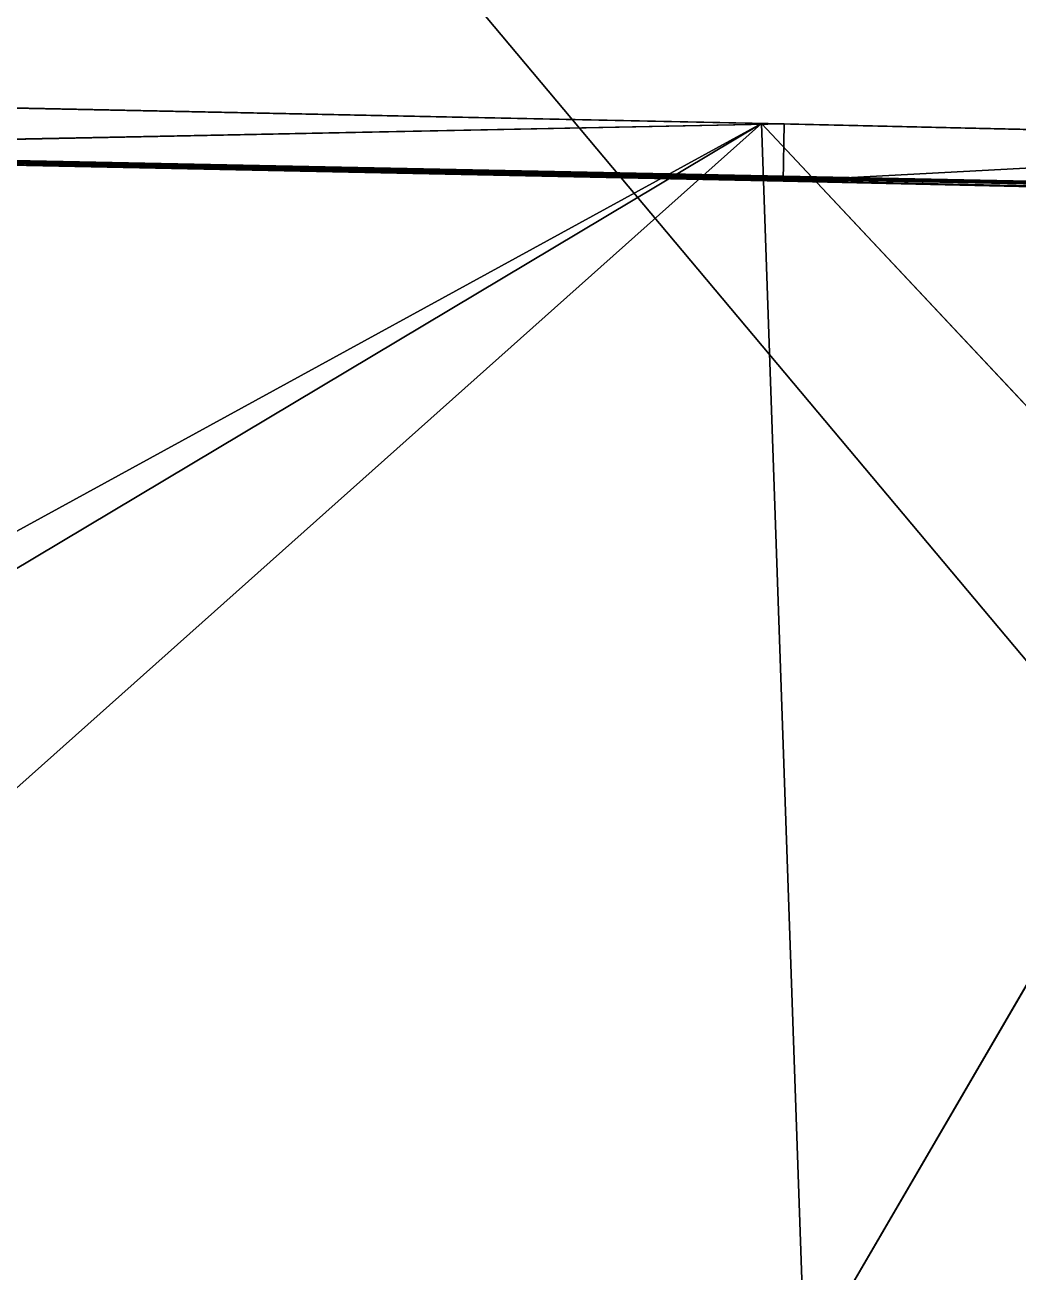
# Model space of a CAD drawing. Extents: x -1551 to 3643, y -2128 to 2177.
# Drawn here: x 174.2 to 376.9, y 350.1 to 604.6 of the extents above; entities that cross this region are included whole.
import ezdxf

# ---------------------------------------------------------------- set-up
doc = ezdxf.new("R2010")
doc.units = 0
doc.header["$MEASUREMENT"] = 0
doc.layers.get('0').update_dxf_attribs({"color": 13, "linetype": 'CONTINUOUS'})
doc.layers.add('ANNOTATIONS', color=22, linetype='CONTINUOUS')

# ---------------------------------------------------------------- blocks, each defined once
blk = doc.blocks.new('GROUP5_1')
at = {"color": 0}
for p, q in [((16.98, 10.36), (-16.98, 10.36)), ((-16.98, 10.36), (-16.98, -10.36)), ((16.98, -10.36), (16.98, 10.36)), ((-16.98, -10.36), (16.98, -10.36))]:
    blk.add_line(p, q, dxfattribs=at)
mesh = blk.add_polyface(dxfattribs=at)
corners = [(-16.98, -10.36), (16.98, 10.36), (-16.98, 10.36), (16.98, -10.36)]
mesh.append_faces([[corners[k] for k in face] for face in [(0, 1, 2), (1, 0, 3)]], dxfattribs={"vtx0": -1, "color": 0})
blk = doc.blocks.new('GROUP6_1_4')
at = {"color": 0}
for p, q in [((7.25, 4.09375, 0), (-7.25, 4.09375, 0)), ((-7.25, 4.09375, 0), (-7.25, -4.09375, 0)), ((7.25, -4.09375, 0), (7.25, 4.09375, 0)), ((-7.25, -4.09375, 0), (7.25, -4.09375, 0))]:
    blk.add_line(p, q, dxfattribs=at)
mesh = blk.add_polyface(dxfattribs=at)
corners = [(7.25, -4.09375, 0), (-7.25, 4.09375, 0), (-7.25, -4.09375, 0), (7.25, 4.09375, 0)]
mesh.append_faces([[corners[k] for k in face] for face in [(0, 1, 2), (1, 0, 3)]], dxfattribs={"vtx0": -1, "color": 0})
blk = doc.blocks.new('HOUSE_DWG')
at = {"color": 0}
for p, q in [((544.82, 653.48, 57.82), (42.98, 534.31, 70.59)), ((542.54, 652.94, 82.08), (45.9, 535, 83.59)), ((542.54, 652.94, 82.08), (45.9, 535, 83.59)), ((324.12, 601.07, 186.86), (542.54, 652.94, 186.38)), ((324.12, 601.07, 186.86), (542.54, 652.94, 186.38)), ((467.8, 647.24, 234.43), (317.02, 611.44, 194.49)), ((467.8, 647.24, 234.43), (317.02, 611.44, 194.49)), ((473.99, 636.66, 227.25), (324.12, 601.07, 186.86)), ((473.99, 636.66, 227.25), (324.12, 601.07, 186.86)), ((317.02, 611.44, 194.49), (29.3, 543.11, 194.49)), ((317.02, 611.44, 194.49), (29.3, 543.11, 194.49)), ((40.27, 545.72, 186.86), (321.41, 612.48, 186.86)), ((40.27, 545.72, 186.86), (321.41, 612.48, 186.86)), ((436.62, 536.35, 220.01), (317.02, 611.44, 194.49)), ((436.62, 536.35, 220.01), (317.02, 611.44, 194.49)), ((321.41, 612.48, 186.86), (324.12, 601.07, 186.86)), ((321.41, 612.48, 186.86), (324.12, 601.07, 186.86)), ((324.12, 601.07, 186.86), (45.9, 535, 186.86)), ((324.12, 601.07, 186.86), (45.9, 535, 186.86)), ((221.41, 576.68, 176.19), (259.17, 585.65, 176.19)), ((259.17, 585.65, 150.63), (221.41, 576.68, 150.63)), ((221.41, 576.68, 176.19), (259.17, 585.65, 176.19)), ((259.17, 585.65, 150.63), (221.41, 576.68, 150.63)), ((259.17, 585.65, 176.19), (259.17, 585.65, 150.63)), ((259.17, 585.65, 176.19), (259.17, 585.65, 150.63)), ((257.29, 585.2, 174.25), (223.3, 577.13, 174.25)), ((223.3, 577.13, 152.57), (257.29, 585.2, 152.57)), ((257.29, 585.2, 174.25), (223.3, 577.13, 174.25)), ((223.3, 577.13, 152.57), (257.29, 585.2, 152.57)), ((256.81, 585.09, 173.76), (223.77, 577.24, 173.76)), ((223.77, 577.24, 153.05), (256.81, 585.09, 153.05)), ((256.81, 585.09, 153.05), (256.81, 585.09, 173.76)), ((257.29, 585.2, 152.57), (257.29, 585.2, 174.25)), ((257.29, 585.2, 152.57), (257.29, 585.2, 174.25)), ((221.41, 576.68, 150.63), (221.41, 576.68, 176.19)), ((221.41, 576.68, 150.63), (221.41, 576.68, 176.19)), ((223.3, 577.13, 174.25), (223.3, 577.13, 152.57)), ((223.3, 577.13, 174.25), (223.3, 577.13, 152.57)), ((223.77, 577.24, 173.76), (223.77, 577.24, 153.05)), ((436.62, 536.35, 220.01), (390.09, 369.06, 258.53)), ((436.62, 536.35, 220.01), (390.09, 369.06, 258.53))]:
    blk.add_line(p, q, dxfattribs=at)
at = {"color": 253}
for p, q in [((324.12, 601.07, 186.86), (544.82, 653.48, 186.38)), ((324.12, 601.07, 186.86), (544.82, 653.48, 186.38)), ((321.41, 612.48, 186.86), (471.28, 648.07, 227.25)), ((321.41, 612.48, 186.86), (471.28, 648.07, 227.25))]:
    blk.add_line(p, q, dxfattribs=at)
at = {"layer": 'ANNOTATIONS', "color": 0, "extrusion": (0.231036, -0.972945, 5.58702e-07), "rotation": 180}
blk.add_blockref('GROUP6_1_4', (478.78, 87.68, -509.92), dxfattribs=at)
at = {"layer": 'ANNOTATIONS', "color": 9, "extrusion": (-0.231036, 0.972945, -4.68434e-09)}
blk.add_blockref('GROUP5_1', (-368.06, 163.41, 509.92), dxfattribs=at)
at = {"color": 253}
mesh = blk.add_polyface(dxfattribs=at)
corners = [(29.3, 543.11, 194.49), (40.27, 545.72, 186.86), (29.3, 543.11, 186.86), (321.41, 612.48, 186.86), (317.02, 611.44, 194.49), (471.28, 648.07, 227.25), (467.8, 647.24, 234.43), (550.69, 666.92, 194.09), (550.69, 666.92, 186.38)]
mesh.append_faces([[corners[k] for k in face] for face in [(0, 1, 2), (5, 7, 8)]], dxfattribs={"vtx0": -1, "color": 253})
mesh.append_faces([[corners[k] for k in face] for face in [(1, 0, 3), (3, 4, 5), (7, 5, 6)]], dxfattribs={"vtx0": -1, "vtx1": -1, "color": 253})
mesh.append_faces([[corners[k] for k in face] for face in [(3, 0, 4), (5, 4, 6)]], dxfattribs={"vtx0": -1, "vtx2": -1, "color": 253})
mesh = blk.add_polyface(dxfattribs=at)
corners = [(324.12, 601.07, 186.86), (553.4, 655.51, 186.38), (544.82, 653.48, 186.38), (473.99, 636.66, 227.25)]
mesh.append_faces([[corners[k] for k in face] for face in [(0, 1, 2), (1, 0, 3)]], dxfattribs={"vtx0": -1, "color": 253})
at = {"color": 47}
mesh = blk.add_polyface(dxfattribs=at)
corners = [(42.98, 534.31, 83.59), (542.54, 652.94, 82.08), (42.98, 534.31, 70.59), (45.9, 535, 83.59), (544.82, 653.48, 82.08), (544.82, 653.48, 57.82)]
mesh.append_faces([[corners[k] for k in face] for face in [(1, 0, 3), (2, 4, 5)]], dxfattribs={"vtx0": -1, "color": 47})
mesh.append_faces([[corners[k] for k in face] for face in [(0, 1, 2), (4, 2, 1)]], dxfattribs={"vtx0": -1, "vtx1": -1, "color": 47})
at = {"color": 43}
mesh = blk.add_polyface(dxfattribs=at)
corners = [(466.8, 634.95, 127.09), (425.43, 625.13, 128.15), (466.8, 634.95, 176.9), (375.56, 613.29, 128.15), (425.43, 625.13, 177.47), (505.79, 644.21, 176.9), (45.9, 535, 186.86), (97.16, 547.18, 126.52), (45.9, 535, 83.59), (97.16, 547.18, 175.84), (147.02, 559.02, 175.84), (221.41, 576.68, 176.19), (259.17, 585.65, 176.19), (375.56, 613.29, 177.47), (542.54, 652.94, 186.38), (324.12, 601.07, 186.86), (505.79, 644.21, 127.09), (542.54, 652.94, 82.08), (259.17, 585.65, 150.63), (221.41, 576.68, 150.63), (147.02, 559.02, 126.52)]
mesh.append_faces([[corners[k] for k in face] for face in [(1, 0, 3), (6, 7, 8), (14, 6, 15), (16, 14, 17), (10, 19, 20)]], dxfattribs={"vtx0": -1, "color": 43})
mesh.append_faces([[corners[k] for k in face] for face in [(0, 1, 2), (2, 4, 5), (7, 6, 9), (9, 6, 10), (11, 6, 12), (13, 6, 4), (19, 10, 11)]], dxfattribs={"vtx0": -1, "vtx1": -1, "color": 43})
mesh.append_faces([[corners[k] for k in face] for face in [(10, 6, 11), (12, 6, 13), (4, 6, 14), (14, 5, 4)]], dxfattribs={"vtx0": -1, "vtx1": -1, "vtx2": -1, "color": 43})
mesh.append_faces([[corners[k] for k in face] for face in [(2, 1, 4), (14, 16, 5)]], dxfattribs={"vtx0": -1, "vtx2": -1, "color": 43})
mesh.append_faces([[corners[k] for k in face] for face in [(13, 18, 12)]], dxfattribs={"vtx2": -1, "color": 43})
mesh = blk.add_polyface(dxfattribs=at)
corners = [(147.02, 559.02, 126.52), (375.56, 613.29, 128.15), (466.8, 634.95, 127.09), (221.41, 576.68, 150.63), (259.17, 585.65, 150.63), (375.56, 613.29, 177.47), (45.9, 535, 83.59), (505.79, 644.21, 127.09), (542.54, 652.94, 82.08), (97.16, 547.18, 126.52)]
mesh.append_faces([[corners[k] for k in face] for face in [(1, 4, 5), (6, 7, 8), (0, 6, 9)]], dxfattribs={"vtx0": -1, "color": 43})
mesh.append_faces([[corners[k] for k in face] for face in [(7, 0, 2)]], dxfattribs={"vtx0": -1, "vtx1": -1, "color": 43})
mesh.append_faces([[corners[k] for k in face] for face in [(7, 6, 0)]], dxfattribs={"vtx0": -1, "vtx1": -1, "vtx2": -1, "color": 43})
mesh.append_faces([[corners[k] for k in face] for face in [(0, 1, 2), (1, 0, 3), (1, 3, 4)]], dxfattribs={"vtx0": -1, "vtx2": -1, "color": 43})
at = {"color": 0}
mesh = blk.add_polyface(dxfattribs=at)
corners = [(324.12, 601.07, 186.86), (544.82, 653.48, 186.38), (542.54, 652.94, 186.38)]
mesh.append_faces([[corners[k] for k in face] for face in [(0, 1, 2)]], dxfattribs={"color": 0})
at = {"color": 8}
mesh = blk.add_polyface(dxfattribs=at)
corners = [(467.8, 647.24, 234.43), (317.02, 611.44, 194.49), (436.62, 536.35, 220.01)]
mesh.append_faces([[corners[k] for k in face] for face in [(0, 1, 2)]], dxfattribs={"color": 8})
at = {"color": 253}
mesh = blk.add_polyface(dxfattribs=at)
corners = [(471.28, 648.07, 227.25), (324.12, 601.07, 186.86), (321.41, 612.48, 186.86), (473.99, 636.66, 227.25)]
mesh.append_faces([[corners[k] for k in face] for face in [(0, 1, 2), (1, 0, 3)]], dxfattribs={"vtx0": -1, "color": 253})
at = {"color": 8}
mesh = blk.add_polyface(dxfattribs=at)
corners = [(68.54, 377.89, 237.53), (317.02, 611.44, 194.49), (29.3, 543.11, 194.49), (92.18, 383.5, 237.53), (111.32, 302.87, 258.53), (390.09, 369.06, 258.53), (436.62, 536.35, 220.01)]
mesh.append_faces([[corners[k] for k in face] for face in [(0, 1, 2), (1, 5, 6)]], dxfattribs={"vtx0": -1, "color": 8})
mesh.append_faces([[corners[k] for k in face] for face in [(1, 0, 3), (1, 3, 4), (1, 4, 5)]], dxfattribs={"vtx0": -1, "vtx2": -1, "color": 8})
at = {"color": 0}
mesh = blk.add_polyface(dxfattribs=at)
corners = [(321.41, 612.48, 186.86), (42.98, 534.31, 186.86), (40.27, 545.72, 186.86), (45.9, 535, 186.86), (324.12, 601.07, 186.86)]
mesh.append_faces([[corners[k] for k in face] for face in [(0, 1, 2), (3, 0, 4)]], dxfattribs={"vtx0": -1, "color": 0})
mesh.append_faces([[corners[k] for k in face] for face in [(1, 0, 3)]], dxfattribs={"vtx0": -1, "vtx1": -1, "color": 0})
mesh = blk.add_polyface(dxfattribs=at)
corners = [(221.41, 576.68, 150.63), (223.3, 577.13, 152.57), (259.17, 585.65, 150.63), (221.41, 576.68, 176.19), (223.3, 577.13, 174.25), (257.29, 585.2, 174.25), (259.17, 585.65, 176.19), (257.29, 585.2, 152.57)]
mesh.append_faces([[corners[k] for k in face] for face in [(0, 1, 2), (5, 6, 7)]], dxfattribs={"vtx0": -1, "color": 0})
mesh.append_faces([[corners[k] for k in face] for face in [(1, 3, 4), (4, 3, 5), (6, 5, 3)]], dxfattribs={"vtx0": -1, "vtx1": -1, "color": 0})
mesh.append_faces([[corners[k] for k in face] for face in [(1, 0, 3)]], dxfattribs={"vtx0": -1, "vtx2": -1, "color": 0})
mesh = blk.add_polyface(dxfattribs=at)
corners = [(259.17, 585.65, 150.63), (257.29, 585.2, 152.57), (259.17, 585.65, 176.19), (223.3, 577.13, 152.57)]
mesh.append_faces([[corners[k] for k in face] for face in [(0, 1, 2), (1, 0, 3)]], dxfattribs={"vtx0": -1, "color": 0})
mesh = blk.add_polyface(dxfattribs=at)
corners = [(223.3, 577.13, 152.57), (223.77, 577.24, 153.05), (257.29, 585.2, 152.57), (223.3, 577.13, 174.25), (223.77, 577.24, 173.76), (256.81, 585.09, 173.76), (257.29, 585.2, 174.25), (256.81, 585.09, 153.05)]
mesh.append_faces([[corners[k] for k in face] for face in [(0, 1, 2), (5, 6, 7)]], dxfattribs={"vtx0": -1, "color": 0})
mesh.append_faces([[corners[k] for k in face] for face in [(1, 3, 4), (4, 3, 5), (6, 5, 3)]], dxfattribs={"vtx0": -1, "vtx1": -1, "color": 0})
mesh.append_faces([[corners[k] for k in face] for face in [(1, 0, 3)]], dxfattribs={"vtx0": -1, "vtx2": -1, "color": 0})
mesh = blk.add_polyface(dxfattribs=at)
corners = [(257.29, 585.2, 152.57), (256.81, 585.09, 153.05), (257.29, 585.2, 174.25), (223.77, 577.24, 153.05)]
mesh.append_faces([[corners[k] for k in face] for face in [(0, 1, 2), (1, 0, 3)]], dxfattribs={"vtx0": -1, "color": 0})
at = {"color": 8}
mesh = blk.add_polyface(dxfattribs=at)
corners = [(489.16, 392.59, 234.43), (436.62, 536.35, 220.01), (390.09, 369.06, 258.53)]
mesh.append_faces([[corners[k] for k in face] for face in [(0, 1, 2)]], dxfattribs={"color": 8})

msp = doc.modelspace()

# ---------------------------------------------------------------- block references
at = {"color": 0, "extrusion": (-0.01666, -0.007773, 0.999831), "rotation": 50.45292499058097}
msp.add_blockref('HOUSE_DWG', (-122.84, -89.73, -45.86), dxfattribs=at)

# ---------------------------------------------------------------- meshes
at = {"color": 0}
mesh = msp.add_polyface(dxfattribs=at)
corners = [(1540.83, -168.19), (1540.67, -168.24), (1534.33, -146.78), (3642.78, 1239.34), (-1049.3, 2177.1), (1537.56, -145.79), (1544.06, -167.21), (1544.84, -169.77), (1545.04, -170.57), (1545.16, -170.54), (1552.44, -194.52), (2561.91, -2128.17), (-1551.25, -1075.87), (1548.97, -195.57), (1541.69, -171.59), (1544.8, -169.79)]
mesh.append_faces([[corners[k] for k in face] for face in [(4, 11, 12), (13, 1, 14)]], dxfattribs={"vtx0": -1, "color": 0})
mesh.append_faces([[corners[k] for k in face] for face in [(3, 2, 4), (2, 3, 5), (5, 3, 6), (6, 3, 7), (8, 3, 9), (9, 3, 10)]], dxfattribs={"vtx0": -1, "vtx1": -1, "color": 0})
mesh.append_faces([[corners[k] for k in face] for face in [(7, 3, 8), (11, 4, 13), (13, 4, 1), (1, 4, 2)]], dxfattribs={"vtx0": -1, "vtx1": -1, "vtx2": -1, "color": 0})
mesh.append_faces([[corners[k] for k in face] for face in [(10, 3, 11), (11, 13, 10)]], dxfattribs={"vtx0": -1, "vtx2": -1, "color": 0})
mesh.append_faces([[corners[k] for k in face] for face in [(0, 1, 2)]], dxfattribs={"vtx1": -1, "color": 0})
mesh.append_faces([[corners[k] for k in face] for face in [(8, 15, 7)]], dxfattribs={"vtx2": -1, "color": 0})

doc.saveas('drawing.dxf')
